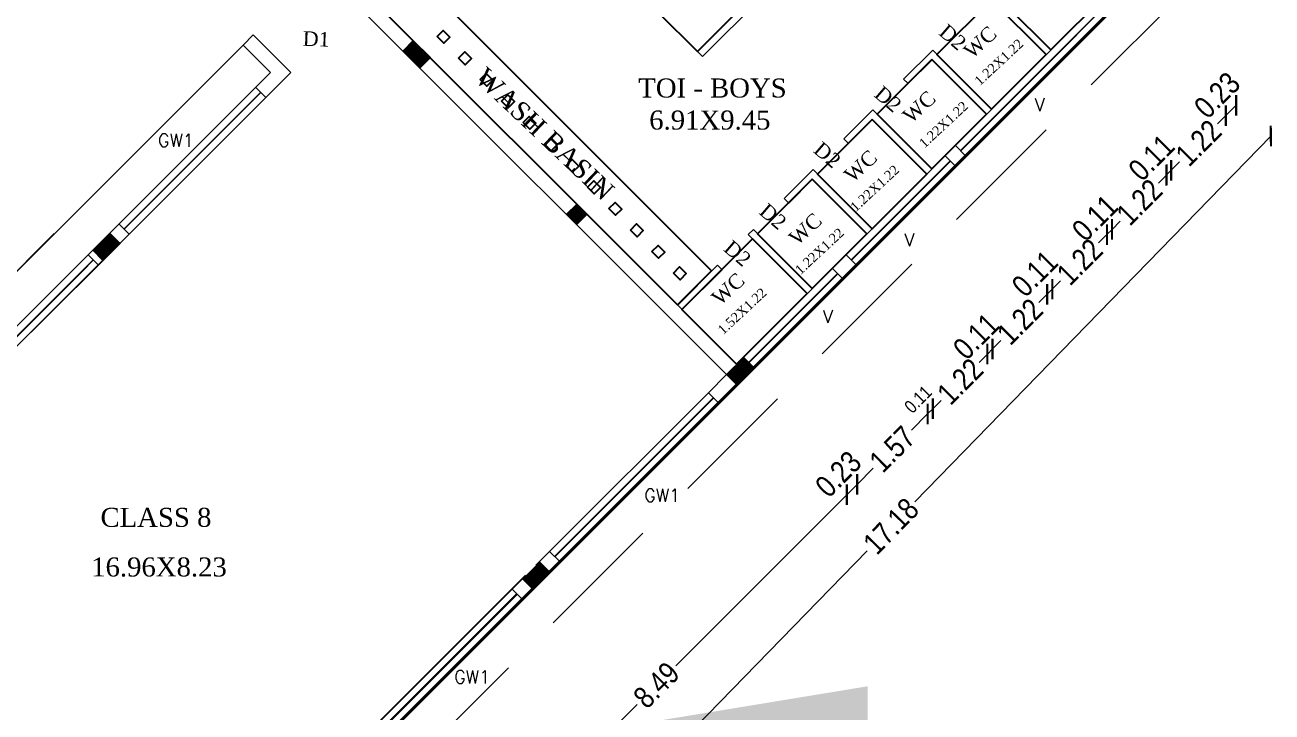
# Model space of a CAD drawing. Header units: metres. Extents: x 43 to 977, y 102 to 459.
# Drawn here: x 700.64 to 720.32, y 227.44 to 238.28 of the extents above; entities that cross this region are included whole.
import ezdxf

# ---------------------------------------------------------------- set-up
doc = ezdxf.new("R2010")
doc.units = ezdxf.units.M
doc.header["$MEASUREMENT"] = 0
doc.header["$PDMODE"] = 3
doc.linetypes.add('HIDDEN', pattern=[0.375, 0.25, -0.125])
doc.layers.get('0').update_dxf_attribs({"lineweight": 0})
doc.layers.get('Defpoints').update_dxf_attribs({"lineweight": 0})
doc.layers.add('BLK_1_FLR_2_BLT_UP_AREA_EXISTING', color=10, linetype='Continuous')
for name, color, linetype, lineweight in [('BLK_1_FLR_2_URINAL', 4, 'Continuous', 35), ('BLK_1_FLR_2_WASH', 4, 'Continuous', 35), ('BLK_1_FLR_2_WATER_CLOSET', 4, 'Continuous', 35), ('Column', 1, 'Continuous', 0), ('fence', 15, 'Continuous', 0), ('hatch', 7, 'Continuous', 0), ('ILAND', 7, 'Continuous', 0), ('TEXT', 130, 'Continuous', 0), ('WALL', 7, 'Continuous', 0), ('WIN', 13, 'Continuous', 0)]:
    doc.layers.add(name, color=color, linetype=linetype, lineweight=lineweight)
doc.styles.add('ARIAL NARROW', font='')
doc.styles.get("Standard").update_dxf_attribs({"font": 'romans.shx'})
doc.styles.add('style2', font='romantic.ttf')
doc.styles.add('visa', font='swissc.ttf')
doc.styles.get('ARIAL NARROW').set_extended_font_data('Lydian BT')
doc.dimstyles.new('Copy(2) of S-2', dxfattribs={"dimtxt": 10.5, "dimasz": 8, "dimexe": 2, "dimexo": 50, "dimgap": 5, "dimtad": 0, "dimtoh": 1, "dimdec": 1, "dimzin": 0, "dimdsep": 46, "dimlunit": 4, "dimtxsty": 'ARIAL NARROW', "dimcen": 0.09, "dimdle": 3, "dimse1": 1, "dimse2": 1, "dimclrd": 7, "dimclre": 13, "dimclrt": 7, "dimadec": 0, "dimazin": 0, "dimtfac": 1, "dimtdec": 1, "dimtofl": 0, "dimtmove": 0, "dimatfit": 3, "dimfxl": 0, "dimtolj": 1, "dimtzin": 0, "dimlwd": 13, "dimarcsym": 0})
doc.dimstyles.new('o3', dxfattribs={"dimscale": 0.23, "dimtxt": 0.9, "dimasz": 1, "dimexe": 5, "dimexo": 9, "dimgap": 0.23, "dimtad": 0, "dimzin": 3, "dimdsep": 46, "dimtxsty": 'visa', "dimblk": 'ARCHTICK', "dimcen": 0.09, "dimse1": 1, "dimse2": 1, "dimclrd": 7, "dimclre": 256, "dimclrt": 7, "dimadec": 0, "dimazin": 0, "dimtfac": 0.23, "dimtofl": 0, "dimtmove": 2, "dimatfit": 1, "dimldrblk": 'ARCHTICK', "dimfxl": 0, "dimtolj": 1, "dimtzin": 0, "dimarcsym": 0})
pattern_1 = [(315, (2282.533682, 5603.3758067), (0.0022447263868, 0.0022447263868), [])]

# ---------------------------------------------------------------- blocks, each defined once
blk = doc.blocks.new('_ArchTick')
at = {"color": 0, "const_width": 0.15}
blk.add_lwpolyline([(-0.5, -0.5), (0.5, 0.5)], dxfattribs=at)
blk = doc.blocks.new('*D305')
at = {"layer": 'Defpoints', "color": 0, "lineweight": 30}
for p in [(707.872, 246.008), (719.179, 240.235), (716.837, 237.894)]:
    blk.add_point(p, dxfattribs=at)
at = {"layer": 'WALL', "color": 7, "lineweight": -2}
for p, q in [((710.639, 248.775), (714.527, 244.887)), ((719.179, 240.235), (715.29, 244.124))]:
    blk.add_line(p, q, dxfattribs=at)
at = {"layer": 'WALL', "color": 7, "lineweight": -2, "xscale": 0.23, "yscale": 0.23, "zscale": 0.23}
for p, rotation in [((710.639, 248.775), 135.0000000061167), ((719.179, 240.235), 315.0000000061167)]:
    blk.add_blockref('_ArchTick', p, dxfattribs=dict(at, rotation=rotation))
at = {"layer": 'WALL', "color": 7, "insert": (714.909, 244.505), "char_height": 0.345, "attachment_point": 5, "rotation": 315, "style": 'visa'}
blk.add_mtext('\\A1;12.08', dxfattribs=at)
blk = doc.blocks.new('*D306')
at = {"layer": 'Defpoints', "color": 0, "lineweight": 30}
for p in [(719.34, 240.074), (716.837, 237.894), (716.999, 237.732)]:
    blk.add_point(p, dxfattribs=at)
at = {"layer": 'WALL', "color": 7, "lineweight": -2}
blk.add_line((719.179, 240.235), (719.34, 240.074), dxfattribs=at)
at = {"layer": 'WALL', "color": 7, "lineweight": -2, "xscale": 0.23, "yscale": 0.23, "zscale": 0.23}
for p, rotation in [((719.179, 240.235), 135.0000000061167), ((719.34, 240.074), 315.0000000061167)]:
    blk.add_blockref('_ArchTick', p, dxfattribs=dict(at, rotation=rotation))
at = {"layer": 'WALL', "color": 7, "insert": (719.601, 240.397), "char_height": 0.345, "attachment_point": 5, "rotation": 315, "style": 'visa'}
blk.add_mtext('\\A1;0.23', dxfattribs=at)
blk = doc.blocks.new('*D350')
at = {"layer": 'Defpoints', "color": 0, "lineweight": 30}
for p in [(717.638, 239.125), (717.476, 238.964), (719.75, 237.013)]:
    blk.add_point(p, dxfattribs=at)
at = {"layer": 'WALL', "color": 7, "lineweight": -2}
blk.add_line((719.588, 236.851), (719.75, 237.013), dxfattribs=at)
at = {"layer": 'WALL', "color": 7, "lineweight": -2, "xscale": 0.23, "yscale": 0.23, "zscale": 0.23}
for p, rotation in [((719.75, 237.013), 45.0000000038842), ((719.588, 236.851), 225.0000000038842)]:
    blk.add_blockref('_ArchTick', p, dxfattribs=dict(at, rotation=rotation))
at = {"layer": 'WALL', "color": 7, "insert": (719.451, 237.172), "char_height": 0.345, "attachment_point": 5, "rotation": 45, "style": 'visa'}
blk.add_mtext('\\A1;0.23', dxfattribs=at)
blk = doc.blocks.new('*D351')
at = {"layer": 'Defpoints', "color": 0, "lineweight": 30}
for p in [(717.557, 238.883), (716.687, 238.028), (718.726, 235.989)]:
    blk.add_point(p, dxfattribs=at)
at = {"layer": 'WALL', "color": 7, "lineweight": -2}
for p, q in [((719.588, 236.851), (719.458, 236.72)), ((718.726, 235.989), (718.857, 236.12))]:
    blk.add_line(p, q, dxfattribs=at)
at = {"layer": 'WALL', "color": 7, "lineweight": -2, "xscale": 0.23, "yscale": 0.23, "zscale": 0.23}
for p, rotation in [((719.588, 236.851), 45.00000000405316), ((718.726, 235.989), 225.0000000040532)]:
    blk.add_blockref('_ArchTick', p, dxfattribs=dict(at, rotation=rotation))
at = {"layer": 'WALL', "color": 7, "insert": (719.157, 236.42), "char_height": 0.345, "attachment_point": 5, "rotation": 45, "style": 'visa'}
blk.add_mtext('\\A1;1.22', dxfattribs=at)
blk = doc.blocks.new('*D352')
at = {"layer": 'Defpoints', "color": 0, "lineweight": 30}
for p in [(716.608, 237.95), (716.687, 238.028), (718.648, 235.91)]:
    blk.add_point(p, dxfattribs=at)
at = {"layer": 'WALL', "color": 7, "lineweight": -2}
blk.add_line((718.726, 235.989), (718.648, 235.91), dxfattribs=at)
at = {"layer": 'WALL', "color": 7, "lineweight": -2, "xscale": 0.23, "yscale": 0.23, "zscale": 0.23}
for p, rotation in [((718.726, 235.989), 45.00000000405316), ((718.648, 235.91), 225.0000000040532)]:
    blk.add_blockref('_ArchTick', p, dxfattribs=dict(at, rotation=rotation))
at = {"layer": 'WALL', "color": 7, "insert": (718.415, 236.187), "char_height": 0.345, "attachment_point": 5, "rotation": 45, "style": 'visa'}
blk.add_mtext('\\A1;0.11', dxfattribs=at)
blk = doc.blocks.new('*D353')
at = {"layer": 'Defpoints', "color": 0, "lineweight": 30}
for p in [(716.616, 237.956), (715.754, 237.094), (717.793, 235.055)]:
    blk.add_point(p, dxfattribs=at)
at = {"layer": 'WALL', "color": 7, "lineweight": -2}
for p, q in [((718.655, 235.917), (718.524, 235.787)), ((717.793, 235.055), (717.923, 235.186))]:
    blk.add_line(p, q, dxfattribs=at)
at = {"layer": 'WALL', "color": 7, "lineweight": -2, "xscale": 0.23, "yscale": 0.23, "zscale": 0.23}
for p, rotation in [((718.655, 235.917), 45.00000000405316), ((717.793, 235.055), 225.0000000040532)]:
    blk.add_blockref('_ArchTick', p, dxfattribs=dict(at, rotation=rotation))
at = {"layer": 'WALL', "color": 7, "insert": (718.224, 235.486), "char_height": 0.345, "attachment_point": 5, "rotation": 45, "style": 'visa'}
blk.add_mtext('\\A1;1.22', dxfattribs=at)
blk = doc.blocks.new('*D354')
at = {"layer": 'Defpoints', "color": 0, "lineweight": 30}
for p in [(715.754, 237.094), (715.673, 237.014), (717.712, 234.975)]:
    blk.add_point(p, dxfattribs=at)
at = {"layer": 'WALL', "color": 7, "lineweight": -2}
blk.add_line((717.793, 235.055), (717.712, 234.975), dxfattribs=at)
at = {"layer": 'WALL', "color": 7, "lineweight": -2, "xscale": 0.23, "yscale": 0.23, "zscale": 0.23}
for p, rotation in [((717.712, 234.975), 225.0000000040532), ((717.793, 235.055), 45.00000000405316)]:
    blk.add_blockref('_ArchTick', p, dxfattribs=dict(at, rotation=rotation))
at = {"layer": 'WALL', "color": 7, "insert": (717.524, 235.235), "char_height": 0.345, "attachment_point": 5, "rotation": 45, "style": 'visa'}
blk.add_mtext('\\A1;0.11', dxfattribs=at)
blk = doc.blocks.new('*D355')
at = {"layer": 'Defpoints', "color": 0, "lineweight": 30}
for p in [(715.673, 237.014), (714.811, 236.152), (716.85, 234.113)]:
    blk.add_point(p, dxfattribs=at)
at = {"layer": 'WALL', "color": 7, "lineweight": -2}
for p, q in [((717.712, 234.975), (717.581, 234.844)), ((716.85, 234.113), (716.981, 234.243))]:
    blk.add_line(p, q, dxfattribs=at)
at = {"layer": 'WALL', "color": 7, "lineweight": -2, "xscale": 0.23, "yscale": 0.23, "zscale": 0.23}
for p, rotation in [((717.712, 234.975), 45.00000000405316), ((716.85, 234.113), 225.0000000040532)]:
    blk.add_blockref('_ArchTick', p, dxfattribs=dict(at, rotation=rotation))
at = {"layer": 'WALL', "color": 7, "insert": (717.281, 234.544), "char_height": 0.345, "attachment_point": 5, "rotation": 45, "style": 'visa'}
blk.add_mtext('\\A1;1.22', dxfattribs=at)
blk = doc.blocks.new('*D356')
at = {"layer": 'Defpoints', "color": 0, "lineweight": 30}
for p in [(714.811, 236.152), (714.73, 236.071), (716.769, 234.032)]:
    blk.add_point(p, dxfattribs=at)
at = {"layer": 'WALL', "color": 7, "lineweight": -2}
blk.add_line((716.85, 234.113), (716.769, 234.032), dxfattribs=at)
at = {"layer": 'WALL', "color": 7, "lineweight": -2, "xscale": 0.23, "yscale": 0.23, "zscale": 0.23}
for p, rotation in [((716.769, 234.032), 225.0000000040532), ((716.85, 234.113), 45.00000000405316)]:
    blk.add_blockref('_ArchTick', p, dxfattribs=dict(at, rotation=rotation))
at = {"layer": 'WALL', "color": 7, "insert": (716.575, 234.357), "char_height": 0.345, "attachment_point": 5, "rotation": 45, "style": 'visa'}
blk.add_mtext('\\A1;0.11', dxfattribs=at)
blk = doc.blocks.new('*D357')
at = {"layer": 'Defpoints', "color": 0, "lineweight": 30}
for p in [(714.73, 236.071), (713.868, 235.209), (715.907, 233.17)]:
    blk.add_point(p, dxfattribs=at)
at = {"layer": 'WALL', "color": 7, "lineweight": -2}
for p, q in [((716.769, 234.032), (716.638, 233.901)), ((715.907, 233.17), (716.038, 233.301))]:
    blk.add_line(p, q, dxfattribs=at)
at = {"layer": 'WALL', "color": 7, "lineweight": -2, "xscale": 0.23, "yscale": 0.23, "zscale": 0.23}
for p, rotation in [((716.769, 234.032), 45.00000000405316), ((715.907, 233.17), 225.0000000040532)]:
    blk.add_blockref('_ArchTick', p, dxfattribs=dict(at, rotation=rotation))
at = {"layer": 'WALL', "color": 7, "insert": (716.338, 233.601), "char_height": 0.345, "attachment_point": 5, "rotation": 45, "style": 'visa'}
blk.add_mtext('\\A1;1.22', dxfattribs=at)
blk = doc.blocks.new('*D358')
at = {"layer": 'Defpoints', "color": 0, "lineweight": 30}
for p in [(713.787, 235.128), (713.868, 235.209), (715.826, 233.089)]:
    blk.add_point(p, dxfattribs=at)
at = {"layer": 'WALL', "color": 7, "lineweight": -2}
blk.add_line((715.907, 233.17), (715.826, 233.089), dxfattribs=at)
at = {"layer": 'WALL', "color": 7, "lineweight": -2, "xscale": 0.23, "yscale": 0.23, "zscale": 0.23}
for p, rotation in [((715.907, 233.17), 45.00000000405316), ((715.826, 233.089), 225.0000000040532)]:
    blk.add_blockref('_ArchTick', p, dxfattribs=dict(at, rotation=rotation))
at = {"layer": 'WALL', "color": 7, "insert": (715.648, 233.368), "char_height": 0.345, "attachment_point": 5, "rotation": 45, "style": 'visa'}
blk.add_mtext('\\A1;0.11', dxfattribs=at)
blk = doc.blocks.new('*D359')
at = {"layer": 'Defpoints', "color": 0, "lineweight": 30}
for p in [(713.787, 235.128), (712.925, 234.266), (714.964, 232.227)]:
    blk.add_point(p, dxfattribs=at)
at = {"layer": 'WALL', "color": 7, "lineweight": -2}
for p, q in [((715.826, 233.089), (715.695, 232.958)), ((714.964, 232.227), (715.095, 232.358))]:
    blk.add_line(p, q, dxfattribs=at)
at = {"layer": 'WALL', "color": 7, "lineweight": -2, "xscale": 0.23, "yscale": 0.23, "zscale": 0.23}
for p, rotation in [((715.826, 233.089), 45.00000000405316), ((714.964, 232.227), 225.0000000040532)]:
    blk.add_blockref('_ArchTick', p, dxfattribs=dict(at, rotation=rotation))
at = {"layer": 'WALL', "color": 7, "insert": (715.395, 232.658), "char_height": 0.345, "attachment_point": 5, "rotation": 45, "style": 'visa'}
blk.add_mtext('\\A1;1.22', dxfattribs=at)
blk = doc.blocks.new('*D360')
at = {"layer": 'Defpoints', "color": 0, "lineweight": 30, "ltscale": 20}
for p in [(712.844, 234.185), (712.925, 234.266), (714.883, 232.146)]:
    blk.add_point(p, dxfattribs=at)
at = {"layer": 'TEXT', "color": 7, "lineweight": -2, "ltscale": 20}
blk.add_line((714.964, 232.227), (714.883, 232.146), dxfattribs=at)
at = {"layer": 'TEXT', "color": 7, "lineweight": -2, "ltscale": 20, "xscale": 0.23, "yscale": 0.23, "zscale": 0.23}
for p, rotation in [((714.964, 232.227), 45.00000000405316), ((714.883, 232.146), 225.0000000040532)]:
    blk.add_blockref('_ArchTick', p, dxfattribs=dict(at, rotation=rotation))
at = {"layer": 'TEXT', "color": 7, "ltscale": 20, "insert": (714.733, 232.375), "char_height": 0.207, "attachment_point": 5, "rotation": 45, "style": 'visa'}
blk.add_mtext('\\A1;0.11', dxfattribs=at)
blk = doc.blocks.new('*D361')
at = {"layer": 'Defpoints', "color": 0, "lineweight": 30}
for p in [(712.844, 234.185), (711.731, 233.072), (713.77, 231.033)]:
    blk.add_point(p, dxfattribs=at)
at = {"layer": 'WALL', "color": 7, "lineweight": -2}
for p, q in [((714.883, 232.146), (714.628, 231.89)), ((713.77, 231.033), (714.026, 231.289))]:
    blk.add_line(p, q, dxfattribs=at)
at = {"layer": 'WALL', "color": 7, "lineweight": -2, "xscale": 0.23, "yscale": 0.23, "zscale": 0.23}
for p, rotation in [((714.883, 232.146), 45.00000000405316), ((713.77, 231.033), 225.0000000040532)]:
    blk.add_blockref('_ArchTick', p, dxfattribs=dict(at, rotation=rotation))
at = {"layer": 'WALL', "color": 7, "insert": (714.327, 231.59), "char_height": 0.345, "attachment_point": 5, "rotation": 45, "style": 'visa'}
blk.add_mtext('\\A1;1.57', dxfattribs=at)
blk = doc.blocks.new('*D362')
at = {"layer": 'Defpoints', "color": 0, "lineweight": 30}
for p in [(711.731, 233.072), (711.569, 232.91), (713.608, 230.871)]:
    blk.add_point(p, dxfattribs=at)
at = {"layer": 'WALL', "color": 7, "lineweight": -2}
blk.add_line((713.77, 231.033), (713.608, 230.871), dxfattribs=at)
at = {"layer": 'WALL', "color": 7, "lineweight": -2, "xscale": 0.23, "yscale": 0.23, "zscale": 0.23}
for p, rotation in [((713.77, 231.033), 45.00000000405316), ((713.608, 230.871), 225.0000000040532)]:
    blk.add_blockref('_ArchTick', p, dxfattribs=dict(at, rotation=rotation))
at = {"layer": 'WALL', "color": 7, "insert": (713.474, 231.196), "char_height": 0.345, "attachment_point": 5, "rotation": 45, "style": 'visa'}
blk.add_mtext('\\A1;0.23', dxfattribs=at)
blk = doc.blocks.new('*D363')
at = {"layer": 'Defpoints', "color": 0, "lineweight": 30}
for p in [(711.569, 232.91), (705.867, 226.6), (707.602, 224.865)]:
    blk.add_point(p, dxfattribs=at)
at = {"layer": 'WALL', "color": 7, "lineweight": -2}
for p, q in [((713.608, 230.871), (710.911, 228.174)), ((707.602, 224.865), (710.3, 227.563))]:
    blk.add_line(p, q, dxfattribs=at)
at = {"layer": 'WALL', "color": 7, "lineweight": -2, "xscale": 0.23, "yscale": 0.23, "zscale": 0.23}
for p, rotation in [((713.608, 230.871), 45.00000000405316), ((707.602, 224.865), 225.0000000040532)]:
    blk.add_blockref('_ArchTick', p, dxfattribs=dict(at, rotation=rotation))
at = {"layer": 'WALL', "color": 7, "insert": (710.605, 227.868), "char_height": 0.345, "attachment_point": 5, "rotation": 45, "style": 'visa'}
blk.add_mtext('\\A1;8.49', dxfattribs=at)
blk = doc.blocks.new('*D364')
at = {"layer": 'Defpoints', "color": 0, "lineweight": 30}
for p in [(717.853, 238.91), (720.298, 236.529), (705.867, 226.6)]:
    blk.add_point(p, dxfattribs=at)
at = {"layer": 'WALL', "color": 7, "lineweight": -2}
for p, q in [((720.298, 236.529), (714.681, 230.761)), ((708.312, 224.22), (713.929, 229.988))]:
    blk.add_line(p, q, dxfattribs=at)
at = {"layer": 'WALL', "color": 7, "lineweight": -2, "xscale": 0.23, "yscale": 0.23, "zscale": 0.23}
for p, rotation in [((720.298, 236.529), 45.76370791431038), ((708.312, 224.22), 225.7637079143104)]:
    blk.add_blockref('_ArchTick', p, dxfattribs=dict(at, rotation=rotation))
at = {"layer": 'WALL', "color": 7, "insert": (714.305, 230.375), "char_height": 0.345, "attachment_point": 5, "rotation": 45.7637, "style": 'visa'}
blk.add_mtext('\\A1;17.18', dxfattribs=at)

msp = doc.modelspace()

# ---------------------------------------------------------------- hatches: boundary and pattern name
at = {"layer": 'hatch'}
h = msp.add_hatch(dxfattribs=at)
h.set_pattern_fill('ANSI31', color=256, scale=0.025396, angle=180, style=0)
h.set_pattern_definition([(225, (6077.3762376, -1332.7878204), (0.0022447263868, -0.0022447263868), [])])
h.paths.add_polyline_path([(706.87639, 237.60335), (707.03801, 237.76497), (706.76864, 238.03434), (706.60702, 237.87272)])
h = msp.add_hatch(dxfattribs=at)
h.set_pattern_fill('ANSI31', color=256, scale=0.025396, angle=90, style=0)
h.set_pattern_definition([(315, (2280.008365, 5605.901124), (0.0022447263868, 0.0022447263868), [])])
h.paths.add_polyline_path([(709.34783, 235.1319), (709.50945, 235.29352), (709.34783, 235.45515), (709.18621, 235.29352)])
h = msp.add_hatch(dxfattribs=at)
h.set_pattern_fill('ANSI31', color=256, scale=0.025396, angle=90, style=0)
h.set_pattern_definition([(135, (-868.6800055, -5135.7721054), (-0.0022447263868, -0.0022447263868), [])])
h.paths.add_polyline_path([(701.71116, 234.72775), (701.87278, 234.56613), (702.14215, 234.83549), (701.98053, 234.99711)])
h = msp.add_hatch(dxfattribs=at)
h.set_pattern_fill('ANSI31', color=256, scale=0.025396, angle=90, style=0)
h.set_pattern_definition(pattern_1)
h.paths.add_polyline_path([(712.14251, 232.87595), (711.98089, 233.03757), (711.71153, 232.76821), (711.87315, 232.60659)])
h = msp.add_hatch(dxfattribs=at)
h.set_pattern_fill('ANSI31', color=256, scale=0.025396, angle=90, style=0)
h.set_pattern_definition(pattern_1)
h.paths.add_polyline_path([(712.14251, 232.87595), (711.98089, 233.03757), (711.71153, 232.76821), (711.87315, 232.60659)])
h = msp.add_hatch(dxfattribs=at)
h.set_pattern_fill('ANSI31', color=256, scale=0.025396, angle=90, style=0)
h.set_pattern_definition([(135, (-861.895177, -5140.9615057), (-0.0022447263868, -0.0022447263868), [])])
h.paths.add_polyline_path([(708.49599, 229.53835), (708.65761, 229.37673), (708.92698, 229.64609), (708.76536, 229.80771)])

# ---------------------------------------------------------------- linework, layer by layer
at = {"layer": 'BLK_1_FLR_2_BLT_UP_AREA_EXISTING', "color": 26, "lineweight": 50}
msp.add_lwpolyline([(666.76249, 238.74609), (692.38757, 264.37116), (718.01264, 238.74609), (705.86208, 226.59552)], dxfattribs=at)
at = {"layer": 'BLK_1_FLR_2_URINAL', "color": 235, "lineweight": 35, "ltscale": 20}
msp.add_lwpolyline([(711.8986, 238.50624), (711.27417, 239.13067), (710.62769, 238.48419), (711.25212, 237.85976)], close=True, dxfattribs=at)
at = {"layer": 'BLK_1_FLR_2_WASH', "color": 55, "lineweight": 35, "ltscale": 20}
msp.add_lwpolyline([(706.1557, 239.72058), (705.67623, 239.12258), (710.93518, 233.86363), (711.47391, 234.40237)], close=True, dxfattribs=at)
at = {"layer": 'BLK_1_FLR_2_WASH', "color": 60, "lineweight": 35}
for points in [[(707.14345, 238.09651), (707.24104, 238.19409), (707.34605, 238.08907), (707.24847, 237.99149)], [(707.4825, 237.75746), (707.58009, 237.85504), (707.6851, 237.75003), (707.58752, 237.65244)], [(707.82155, 237.41841), (707.91913, 237.51599), (708.02415, 237.41098), (707.92657, 237.31339)], [(708.1606, 237.07936), (708.25818, 237.17695), (708.3632, 237.07193), (708.26561, 236.97434)], [(708.49965, 236.74031), (708.59723, 236.8379), (708.70225, 236.73288), (708.60466, 236.6353)], [(708.83869, 236.40127), (708.93628, 236.49885), (709.0413, 236.39383), (708.94371, 236.29625)], [(709.17774, 236.06222), (709.27533, 236.1598), (709.38034, 236.05478), (709.28276, 235.9572)], [(709.51679, 235.72317), (709.61437, 235.82075), (709.71939, 235.71574), (709.62181, 235.61815)], [(709.85584, 235.38412), (709.95342, 235.4817), (710.05844, 235.37669), (709.96086, 235.2791)], [(710.19489, 235.04507), (710.29247, 235.14266), (710.39749, 235.03764), (710.2999, 234.94006)], [(710.53394, 234.70602), (710.63152, 234.80361), (710.73654, 234.69859), (710.63895, 234.60101)], [(710.87298, 234.36698), (710.97057, 234.46456), (711.07558, 234.35954), (710.978, 234.26196)]]:
    msp.add_lwpolyline(points, close=True, dxfattribs=at)
at = {"layer": 'BLK_1_FLR_2_WATER_CLOSET', "color": 1, "lineweight": 35, "ltscale": 20}
for points in [[(716.3028, 240.13267), (715.44082, 239.2707), (716.82534, 237.88618), (717.68731, 238.74816)], [(715.89153, 238.67633), (715.02956, 237.81435), (715.89153, 236.95238), (716.75351, 237.81435)], [(714.94875, 237.73354), (714.08677, 236.87157), (714.94875, 236.00959), (715.81072, 236.87157)], [(714.00596, 236.79076), (713.14399, 235.92878), (714.00596, 235.06681), (714.86794, 235.92878)], [(713.06318, 235.84797), (712.2012, 234.986), (713.06318, 234.12402), (713.92515, 234.986)], [(712.98237, 234.04321), (712.12039, 234.90519), (711.00701, 233.7918), (711.86898, 232.92983)]]:
    msp.add_lwpolyline(points, close=True, dxfattribs=at)
at = {"layer": 'Column'}
for points in [[(706.60702, 237.87272), (706.87639, 237.60335), (707.03801, 237.76497), (706.76864, 238.03434), (706.60702, 237.87272)], [(709.34783, 235.1319), (709.50945, 235.29352), (709.34783, 235.45515), (709.18621, 235.29352), (709.34783, 235.1319)], [(701.98053, 234.99711), (701.71116, 234.72775), (701.87278, 234.56613), (702.14215, 234.83549), (701.98053, 234.99711)], [(711.87315, 232.60659), (712.14251, 232.87595), (711.98089, 233.03757), (711.71153, 232.76821), (711.87315, 232.60659)], [(711.87315, 232.60659), (712.14251, 232.87595), (711.98089, 233.03757), (711.71153, 232.76821), (711.87315, 232.60659)], [(708.76536, 229.80771), (708.49599, 229.53835), (708.65761, 229.37673), (708.92698, 229.64609), (708.76536, 229.80771)]]:
    msp.add_lwpolyline(points, dxfattribs=at)
at = {"layer": 'fence', "linetype": 'HIDDEN', "ltscale": 8}
msp.add_line((718.87669, 238.74816), (706.72136, 226.59283), dxfattribs=at)
at = {"layer": 'WALL'}
for p, q in [((702.79547, 242.0075), (711.87315, 232.92983)), ((711.33293, 237.78429), (707.95936, 241.15787)), ((706.15987, 239.72058), (711.47807, 234.40237)), ((712.72377, 239.17513), (711.33293, 237.78429)), ((718.01472, 238.74816), (711.58491, 232.31835)), ((718.01472, 238.74816), (711.58491, 232.31835)), ((717.69148, 238.74816), (711.87315, 232.92983)), ((717.69148, 238.74816), (711.87315, 232.92983)), ((715.89666, 238.81902), (716.83047, 237.88522)), ((715.89666, 238.67536), (716.75864, 237.81339)), ((711.8986, 238.51158), (711.25212, 237.8651)), ((704.0825, 237.96106), (704.24412, 238.12268)), ((704.83673, 237.53007), (704.24412, 238.12268)), ((704.0825, 237.96106), (700.14815, 234.02671)), ((704.51349, 237.53007), (704.0825, 237.96106)), ((714.96286, 237.88522), (714.50493, 237.42729)), ((714.95388, 237.73258), (714.57676, 237.35546)), ((714.95388, 237.73258), (715.81585, 236.8706)), ((704.51349, 237.53007), (694.5982, 227.61478)), ((704.83673, 237.53007), (700.74076, 233.43411)), ((704.28011, 237.2967), (704.44173, 237.13508)), ((714.50493, 237.42729), (714.57676, 237.35546)), ((714.02007, 236.94243), (713.56215, 236.48451)), ((714.02007, 236.94243), (714.95388, 236.00863)), ((714.01109, 236.78979), (713.63398, 236.41268)), ((714.01109, 236.78979), (714.87307, 235.92782)), ((715.32105, 236.37773), (715.48267, 236.21611)), ((715.15943, 236.21611), (715.32105, 236.05449)), ((713.07729, 235.99965), (712.61936, 235.54172)), ((713.07729, 235.99965), (714.01109, 235.06584)), ((713.06831, 235.84701), (712.69119, 235.46989)), ((713.06831, 235.84701), (713.93028, 234.98503)), ((712.61936, 235.54172), (712.69119, 235.46989)), ((702.12517, 235.14176), (702.28679, 234.98014)), ((701.104, 234.99207), (694.16245, 228.05052)), ((712.1345, 235.05686), (712.05369, 234.97605)), ((712.05369, 234.97605), (712.9875, 234.04225)), ((712.1345, 235.05686), (713.06831, 234.12306)), ((701.85823, 234.56108), (694.75506, 227.45791)), ((701.63804, 234.65462), (701.79966, 234.493)), ((713.5971, 234.65378), (713.75872, 234.49216)), ((711.56883, 234.49119), (710.94031, 233.86267)), ((711.64066, 234.41936), (711.01214, 233.79084)), ((711.56883, 234.49119), (711.64066, 234.41936)), ((713.3816, 234.43828), (713.54322, 234.27666)), ((711.98064, 233.03732), (712.14226, 232.8757)), ((711.42329, 232.47997), (711.58491, 232.31835)), ((711.42329, 232.47997), (711.58491, 232.31835)), ((708.49599, 229.21511), (709.0886, 229.80771))]:
    msp.add_line(p, q, dxfattribs=at)
at = {"layer": 'WALL', "ltscale": 20}
for p, q in [((714.96286, 237.88522), (715.8957, 236.95238)), ((713.56215, 236.48451), (713.63398, 236.41268))]:
    msp.add_line(p, q, dxfattribs=at)
at = {"layer": 'WALL', "color": 7}
for points in [[(705.78545, 238.69429), (711.71153, 232.76821), (711.42329, 232.47997)], [(709.0886, 229.80771), (708.91982, 229.9765), (708.70432, 229.761)], [(708.53854, 229.60473), (708.32304, 229.38923), (708.49183, 229.22045)], [(708.5427, 229.59938), (708.32721, 229.38389), (708.49599, 229.21511)]]:
    msp.add_lwpolyline(points, dxfattribs=at)
at = {"layer": 'WIN', "color": 7}
for p, q in [((702.14215, 234.83549), (700.74076, 233.43411)), ((708.91982, 229.9765), (711.42329, 232.47997)), ((709.0886, 229.80771), (711.58491, 232.31835)), ((706.12394, 227.19013), (708.32304, 229.38923)), ((706.12811, 227.18479), (708.32721, 229.38389)), ((706.28556, 227.02851), (708.49183, 229.22045)), ((706.28973, 227.02317), (708.49599, 229.21511))]:
    msp.add_line(p, q, dxfattribs=at)
at = {"layer": 'WIN', "const_width": 0.0254}
for points in [[(717.66454, 238.5596), (715.40186, 236.29692)], [(704.36092, 237.21589), (702.20598, 235.06095)], [(715.24024, 236.1353), (713.67791, 234.57297)], [(701.71885, 234.57381), (699.56391, 232.41888)], [(713.46241, 234.35747), (712.06145, 232.95651)], [(711.5041, 232.39916), (709.00063, 229.89569)], [(708.40385, 229.30842), (706.20475, 227.10932)], [(708.40802, 229.30308), (706.20892, 227.10398)]]:
    msp.add_lwpolyline(points, dxfattribs=at)

# ---------------------------------------------------------------- texts
at = {"layer": 'TEXT', "color": 4, "style": 'style2'}
for s, height, rotation, p in [('D2', 0.23, 319.200057, (715.04414, 238.1392)), ('D1', 0.23, 357.807084, (705.02097, 237.95343)), ('WC', 0.23, 42.890791, (715.58425, 237.73414)), ('1.22X1.22', 0.15, 42.890791, (715.70728, 237.31385)), ('WASH BASIN', 0.3, 316.593219, (707.72058, 237.41682)), ('D2', 0.23, 319.200057, (714.02365, 237.16282)), ('WC', 0.23, 42.890791, (714.62294, 236.71423)), ('1.22X1.22', 0.15, 42.890791, (714.83345, 236.32948)), ('D2', 0.23, 319.200057, (713.06563, 236.28304)), ('WC', 0.23, 42.890791, (713.69973, 235.78001)), ('1.22X1.22', 0.15, 42.890791, (713.74873, 235.3247)), ('D2', 0.23, 319.200057, (712.20867, 235.31182)), ('WC', 0.23, 42.890791, (712.82761, 234.78719)), ('1.22X1.22', 0.15, 42.890791, (712.87661, 234.33187)), ('D2', 0.23, 319.200057, (711.64881, 234.72971)), ('WC', 0.23, 42.890791, (711.60787, 233.84187)), ('1.52X1.22', 0.15, 42.890791, (711.65687, 233.38656))]:
    msp.add_text(s, height=height, rotation=rotation, dxfattribs=at).set_placement(p)
for s, p in [('TOI - BOYS', (710.31842, 237.13611)), ('6.91X9.45', (710.49056, 236.63079)), ('CLASS 8', (701.83366, 230.36419)), ('16.96X8.23', (701.68682, 229.5816))]:
    msp.add_text(s, height=0.3, dxfattribs=at).set_placement(p)
at = {"layer": 'WALL'}
for s, height, p in [('V', 0.20317, (716.57301, 236.92071)), ('GW1', 0.203169, (702.74034, 236.35865)), ('V', 0.20317, (714.51676, 234.78964)), ('V', 0.20317, (713.2326, 233.58031)), ('GW1', 0.203169, (710.41256, 230.76027)), ('GW1', 0.203169, (707.41392, 227.89587))]:
    msp.add_text(s, height=height, dxfattribs=at).set_placement(p)

# ---------------------------------------------------------------- dimensions: what is measured, and where the dimension line sits
at = {"layer": 'TEXT', "color": 22, "ltscale": 20}
dim = msp.add_linear_dim(base=(714.88348, 232.14627), p1=(712.92527, 234.26609), p2=(712.84446, 234.18528), angle=225, dimstyle='o3', override={"dimpost": '\\X'}, dxfattribs=at)
dim.commit()
dim.dimension.update_dxf_attribs({"geometry": '*D360', "text_midpoint": (714.73296, 232.37542), "dimtype": 160})
at = {"layer": 'WALL'}
for base, p1, p2, angle, picture, middle in [((719.17867, 240.23535), (707.87226, 246.00842), (716.83731, 237.89399), 135, '*D305', (714.9088, 244.50522)), ((718.72645, 235.98924), (717.55679, 238.88284), (716.68743, 238.02826), 225, '*D351', (719.15744, 236.42022)), ((717.79264, 235.05543), (716.6156, 237.95642), (715.75362, 237.09445), 225, '*D353', (718.22363, 235.48642)), ((716.84986, 234.11265), (715.67281, 237.01364), (714.81084, 236.15166), 225, '*D355', (717.28084, 234.54363)), ((715.90707, 233.16986), (714.73003, 236.07085), (713.86805, 235.20888), 225, '*D357', (716.33806, 233.60085)), ((714.96429, 232.22708), (713.78724, 235.12807), (712.92527, 234.26609), 225, '*D359', (715.39527, 232.65806)), ((713.77009, 231.03288), (712.84446, 234.18528), (711.73107, 233.0719), 225, '*D361', (714.32678, 231.58957)), ((707.60244, 224.86522), (711.56945, 232.91028), (705.86742, 226.60024), 225, '*D363', (710.60545, 227.86824))]:
    dim = msp.add_linear_dim(base=base, p1=p1, p2=p2, angle=angle, dimstyle='o3', override={"dimtxt": 1.5, "dimpost": '\\X'}, dxfattribs=at)
    dim.commit()
    dim.dimension.update_dxf_attribs({"geometry": picture, "text_midpoint": middle})
for base, p1, p2, angle, picture, middle, dimtype in [((719.34029, 240.07373), (716.83731, 237.89399), (716.99893, 237.73237), 135, '*D306', (719.60057, 240.39672), 160), ((719.75004, 237.01283), (717.47598, 238.96365), (717.6376, 239.12527), 45, '*D350', (719.45124, 237.17241), 161), ((718.64757, 235.91036), (716.68743, 238.02826), (716.60797, 237.94995), 225, '*D352', (718.41501, 236.18742), 160), ((717.71183, 234.97462), (715.75362, 237.09445), (715.67281, 237.01364), 225, '*D354', (717.52412, 235.23523), 160), ((716.76905, 234.03184), (714.81084, 236.15166), (714.73003, 236.07085), 225, '*D356', (716.57476, 234.35664), 160), ((715.82626, 233.08905), (713.86805, 235.20888), (713.78724, 235.12807), 225, '*D358', (715.64766, 233.36793), 160), ((713.60847, 230.87126), (711.73107, 233.0719), (711.56945, 232.91028), 225, '*D362', (713.47427, 231.19634), 160)]:
    dim = msp.add_linear_dim(base=base, p1=p1, p2=p2, angle=angle, dimstyle='o3', override={"dimtxt": 1.5, "dimpost": '\\X'}, dxfattribs=at)
    dim.commit()
    dim.dimension.update_dxf_attribs({"geometry": picture, "text_midpoint": middle, "dimtype": dimtype})
dim = msp.add_aligned_dim(p1=(705.86742, 226.60024), p2=(717.8531, 238.90978), distance=-3.41202, dimstyle='o3', override={"dimtxt": 1.5, "dimpost": '\\X'}, dxfattribs=at)
dim.commit()
dim.dimension.update_dxf_attribs({"geometry": '*D364', "text_midpoint": (714.30487, 230.37472)})

# ---------------------------------------------------------------- leaders
at = {"layer": 'ILAND', "color": 5, "ltscale": 45}
msp.add_leader([(705.93477, 226.53406), (707.80348, 226.53406)], dimstyle='Copy(2) of S-2', override={"dimgap": 5, "dimtad": 0, "dimfxl": 4, "dimfxlon": 1}, dxfattribs=at)

doc.saveas('drawing.dxf')
